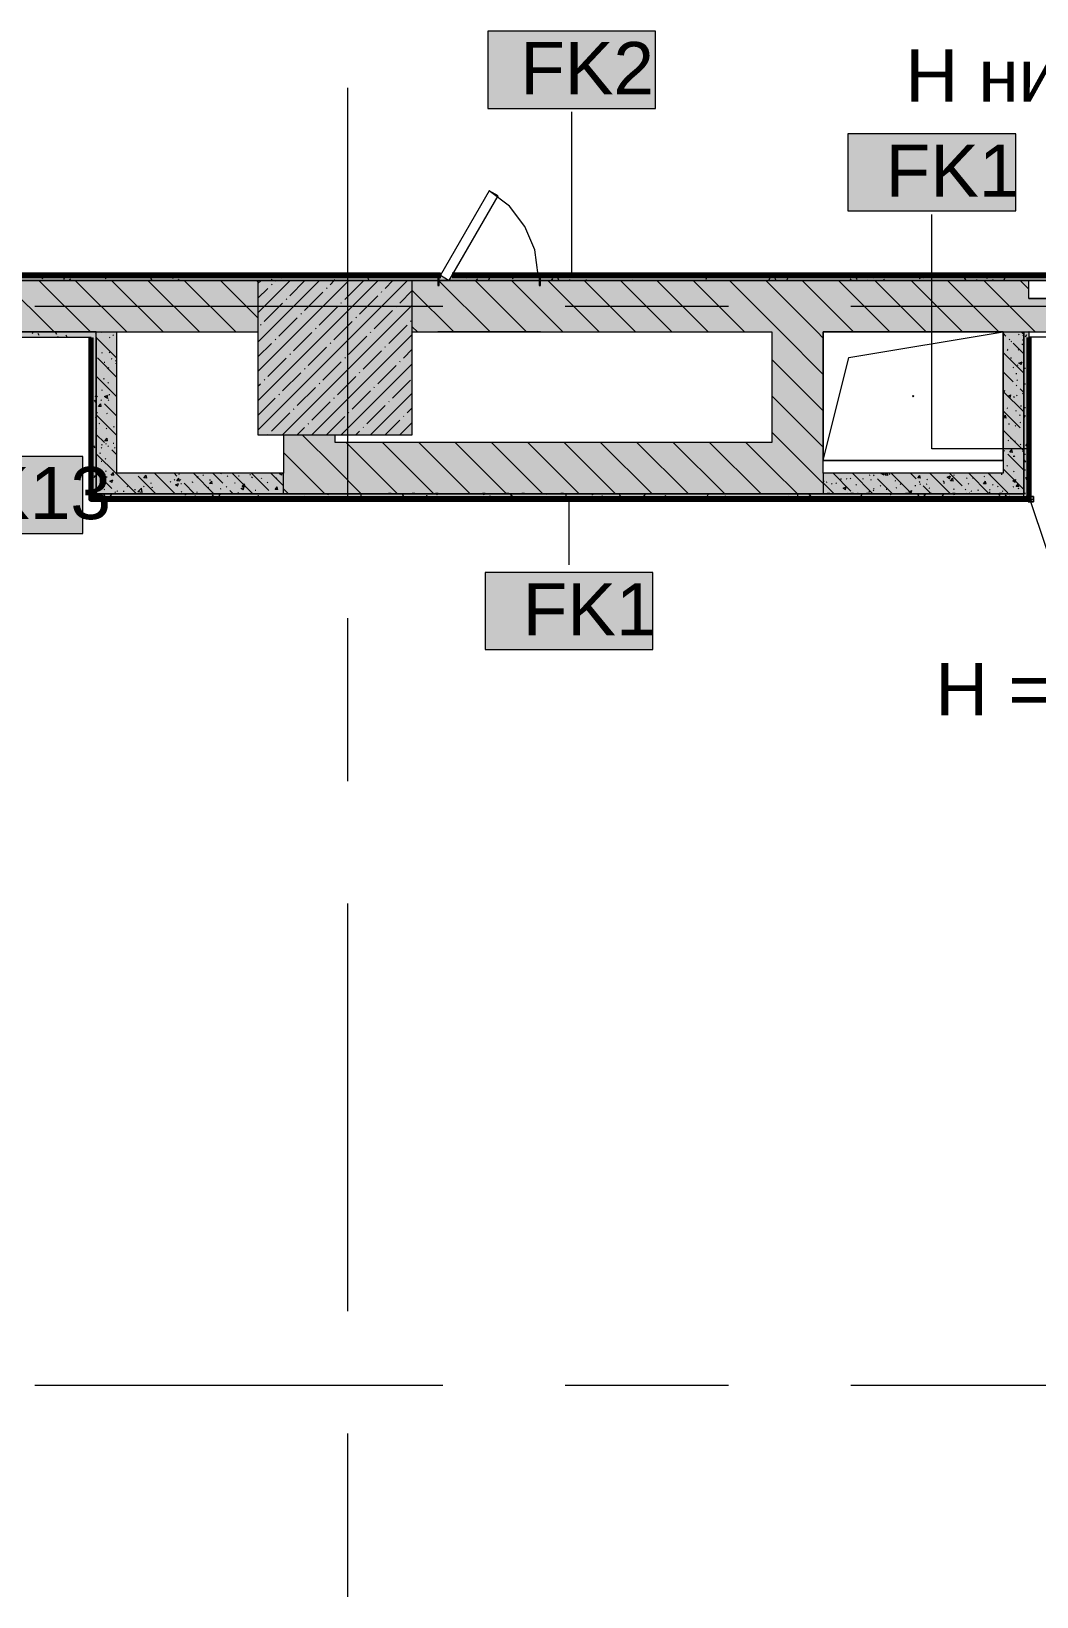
# Model space of a CAD drawing. Header units: millimetres. Extents: x -3817 to 677485, y -22715 to 103890.
# Drawn here: x 558946 to 562859, y 4653 to 10747 of the extents above; entities that cross this region are included whole.
import ezdxf

# ---------------------------------------------------------------- set-up
doc = ezdxf.new("R2010")
doc.units = ezdxf.units.MM
doc.layers.add('PDF _Геометрия', color=7, linetype='Continuous', true_color=0x1d1d1d)
doc.layers.add('PDF _Сплошная заливка', color=7, linetype='Continuous', true_color=0xffffff)
doc.layers.add('PDF _Текст', color=7, linetype='Continuous')
doc.styles.add('PDF GOST-Common', font='arial.ttf')

msp = doc.modelspace()

# ---------------------------------------------------------------- hatches: boundary and pattern name
at = {"layer": 'PDF _Сплошная заливка', "transparency": 33554559}
h = msp.add_hatch(color=256, dxfattribs=at)
h.paths.add_polyline_path([(590658.1, 9776.9), (590658.1, 9796.9), (584238.4, 9796.9), (584238.4, 9776.9), (590158.1, 9776.9)], flags=0)
h.paths.add_polyline_path([(582608.4, 9776.9), (582608.4, 9796.9), (579895.8, 9796.9), (579884.3, 9776.9), (581977.9, 9776.9)], flags=0)
h.paths.add_polyline_path([(579838.1, 9776.9), (579849.7, 9796.9), (579633.1, 9796.9), (579633.1, 9784.9), (579663.1, 9784.9), (579663.1, 9776.9), (579833.1, 9776.9)], flags=0)
h.paths.add_polyline_path([(578503.1, 9776.9), (578503.1, 9784.9), (578533.1, 9785.9), (578533.1, 9796.9), (576289, 9796.9), (576289, 9776.9), (578361, 9776.9)], flags=0)
h.paths.add_polyline_path([(574078.1, 9776.9), (574729.1, 9776.9), (574729.1, 9796.9), (567383.4, 9796.9), (567383.4, 9776.9), (573976.6, 9776.9)], flags=0)
h.paths.add_polyline_path([(565738.4, 9776.9), (565738.4, 9796.9), (560928.1, 9796.9), (560928.1, 9776.9), (565207.7, 9776.9)], flags=0)
h.paths.add_polyline_path([(560762.8, 9776.9), (560923.1, 9776.9), (560923.1, 9796.9), (560583.7, 9796.9), (560572.8, 9777.9), (560538.1, 9796.9), (560533.1, 9796.9), (560533.1, 9776.9), (560538.1, 9776.9)], flags=0)
h.paths.add_polyline_path([(560428.1, 9776.9), (560528.1, 9776.9), (560528.1, 9796.9), (557743.1, 9796.9), (557743.1, 9776.9), (559828.1, 9776.9)], flags=0)
h.paths.add_polyline_path([(556098.1, 9776.9), (556098.1, 9796.9), (555478.1, 9796.9), (555478.1, 9784.9), (555533.1, 9784.9), (555533.1, 9776.9), (555898.1, 9776.9)], flags=0)
h.paths.add_polyline_path([(553418.1, 9776.9), (553973.1, 9778.7), (553973.1, 9784.9), (554028.1, 9784.9), (554028.1, 9796.9), (553418.1, 9796.9), (553418.1, 9785.9)], flags=0)
h = msp.add_hatch(color=256, dxfattribs=at)
h.paths.add_polyline_path([(568378.1, 9576.9), (568828.1, 9576.9), (568828.1, 9776.9), (567383.4, 9776.9), (567383.4, 9576.9), (568298.1, 9576.9)], flags=0)
h.paths.add_polyline_path([(562829.1, 9576.9), (564328.1, 9576.9), (564328.1, 9776.9), (563628.1, 9776.9), (563628.1, 9706.9), (562828.1, 9706.9), (562828.1, 9776.9), (560928.1, 9776.9), (560928.1, 9757.9), (560923.1, 9757.9), (560923.1, 9776.9), (560533.1, 9776.9), (560533.1, 9757.9), (560528.1, 9757.9), (560528.1, 9776.9), (560428.1, 9776.9), (560428.1, 9576.9), (562828.1, 9576.9)], flags=0)
h.paths.add_polyline_path([(565738.4, 9576.9), (565738.4, 9776.9), (564928.1, 9776.9), (564928.1, 9576.9), (565207.7, 9576.9)], flags=0)
h.paths.add_polyline_path([(557743.1, 9576.9), (559828.1, 9576.9), (559828.1, 9776.9), (557743.1, 9776.9)], flags=0)
h.paths.add_polyline_path([(555918.1, 9576.9), (556098.1, 9576.9), (556098.1, 9776.9), (555918.1, 9776.9)], flags=0)
h = msp.add_hatch(color=256, dxfattribs=at)
h.paths.add_polyline_path([(559199.1, 9556.9), (559199.1, 9576.9), (557743.1, 9576.9), (557743.1, 9556.9), (559179.1, 9556.9)], flags=0)
h.paths.add_polyline_path([(555918.1, 9556.9), (556098.1, 9556.9), (556098.1, 9576.9), (555918.1, 9576.9)], flags=0)
for points in [[(559199.1, 8946.9), (559279.1, 8946.9), (559279.1, 9576.9), (559199.1, 9576.9), (559199.1, 9556.9)], [(559361.8, 8946.9), (559928.1, 8946.9), (559928.1, 9026.9), (559279.1, 9026.9), (559279.1, 8946.9)], [(562808.1, 8946.9), (562808.1, 9026.9), (562028.1, 9026.9), (562028.1, 8946.9), (562284.8, 8946.9)], [(562828.1, 8926.9), (562828.1, 8946.9), (559199.1, 8946.9), (559199.1, 8926.9), (562284.8, 8926.9)]]:
    msp.add_hatch(color=256, dxfattribs=at).paths.add_polyline_path(points)

# ---------------------------------------------------------------- linework, layer by layer
at = {"layer": 'PDF _Геометрия', "color": 7, "lineweight": 9}
for points in [[(561375.5, 10747.4), (560722.4, 10747.4), (560722.4, 10447.4), (561375.5, 10447.4)], [(562777, 10348.2), (562123.9, 10348.2), (562123.9, 10048.2), (562777, 10048.2)], [(560528.1, 9776.9), (557743.1, 9776.9)], [(560428.1, 9776.9), (559828.1, 9776.9), (559828.1, 9176.9), (560428.1, 9176.9)], [(560923.1, 9776.9), (560533.1, 9776.9)], [(565738.4, 9776.9), (560928.1, 9776.9)], [(562728.1, 9576.9), (562728.1, 9076.9), (562028.1, 9076.9), (562028.1, 9576.9)], [(562728.1, 9576.9), (562028.1, 9576.9), (562028.1, 9076.9), (562728.1, 9076.9)], [(559146.3, 9091.7), (558493.2, 9091.7), (558493.2, 8791.7), (559146.3, 8791.7)], [(562826.1, 8925.9), (562826.1, 8915.9), (562845.6, 8915.9), (562845.6, 8935.9), (562845.6, 8915.9), (562826.1, 8915.9)], [(561364.9, 8640.4), (560711.8, 8640.4), (560711.8, 8340.4), (561364.9, 8340.4)]]:
    msp.add_lwpolyline(points, close=True, dxfattribs=at)
at = {"layer": 'PDF _Геометрия', "color": 253, "lineweight": 9, "true_color": 0xaaaaaa}
for points in [[(560178.1, 8939.5), (560178.1, 10527)], [(560918.1, 9797.9), (560905.2, 9896.2), (560867.2, 9987.9), (560806.8, 10066.6), (560728.1, 10126.9)], [(563628.1, 9776.9), (562828.1, 9776.9)], [(562828.1, 9706.9), (563628.1, 9706.9)], [(558960.3, 9676.9), (560547.8, 9676.9)], [(561024, 9676.9), (561659, 9676.9)], [(562135.3, 9676.9), (563722.8, 9676.9)], [(560178.1, 7828.3), (560178.1, 8463.3)], [(560178.1, 5764.5), (560178.1, 7352)], [(558960.3, 5476.9), (560547.8, 5476.9)], [(561024, 5476.9), (561659, 5476.9)], [(562135.3, 5476.9), (563722.8, 5476.9)], [(560178.1, 4653.3), (560178.1, 5288.3)]]:
    msp.add_lwpolyline(points, dxfattribs=at)
at = {"layer": 'PDF _Геометрия', "color": 7, "lineweight": 9}
for points in [[(561049, 9797.4), (561049, 10433.5)], [(562817.4, 9121.8), (562450.5, 9121.8), (562450.5, 10034.3)], [(559199.1, 9556.9), (559199.1, 8946.9), (559199.1, 9556.9), (559199.1, 9576.9), (557743.1, 9576.9), (559199.1, 9576.9), (559279.1, 9576.9)], [(562728.1, 9076.9), (562028.1, 9076.9), (562128.1, 9476.9), (562728.1, 9576.9), (562808.1, 9576.9), (562828.1, 9576.9), (562829.1, 9576.9), (562828.1, 9576.9)], [(557743.1, 9556.9), (559179.1, 9556.9)], [(559179.1, 9555.9), (559179.1, 8926.9)], [(559928.1, 8946.9), (559928.1, 9026.9)], [(562028.1, 9026.9), (562028.1, 8946.9)], [(561038.3, 8926.4), (561038.3, 8670.5)], [(562836.1, 8935.9), (562845.6, 8935.9), (562829.1, 8935.9)], [(563619.9, 8915.9), (563235.5, 7725.1), (562835.9, 8915.9)]]:
    msp.add_lwpolyline(points, dxfattribs=at)
at = {"layer": 'PDF _Геометрия', "color": 253, "lineweight": 13, "true_color": 0xaaaaaa}
for points in [[(560728.1, 10126.9), (560538.1, 9797.9), (560572.8, 9777.9), (560762.8, 10106.9)], [(560533.1, 9757.9), (560533.1, 9797.9), (560528.1, 9797.9), (560528.1, 9757.9)], [(560923.1, 9757.9), (560928.1, 9757.9), (560928.1, 9797.9), (560923.1, 9797.9)], [(562898.1, 9776.9), (562898.1, 9706.9), (562828.1, 9706.9), (562828.1, 9776.9)]]:
    msp.add_lwpolyline(points, close=True, dxfattribs=at)
at = {"layer": 'PDF _Геометрия', "color": 96, "lineweight": 70, "true_color": 0x008000}
for points in [[(560538.1, 9797.9), (557743.1, 9797.9), (557743.1, 9796.9), (560528.1, 9796.9)], [(560533.1, 9796.9), (560539.8, 9796.9)], [(560583.7, 9796.9), (560923.1, 9796.9)], [(564928.6, 9797.9), (560584.3, 9797.9)], [(560928.1, 9796.9), (564928.6, 9796.9)]]:
    msp.add_lwpolyline(points, dxfattribs=at)
at = {"layer": 'PDF _Геометрия', "color": 9, "lineweight": 9, "true_color": 0xc0c0c0}
for points in [[(560528.1, 9796.9), (557743.1, 9796.9), (557743.1, 9776.9), (557743.1, 9576.9), (557743.1, 9556.9)], [(560539.8, 9796.9), (560533.1, 9796.9)], [(560923.1, 9796.9), (560583.7, 9796.9)], [(565738.4, 9556.9), (565738.4, 9576.9), (565738.4, 9776.9), (565738.4, 9796.9), (560928.1, 9796.9)], [(559928.1, 9176.9), (559928.1, 9026.9), (559279.1, 9026.9), (559279.1, 9576.9), (559828.1, 9576.9)], [(560428.1, 9576.9), (561828.1, 9576.9), (561828.1, 9146.9), (560128.1, 9146.9), (560128.1, 9176.9)], [(560928.1, 9576.9), (560528.1, 9576.9)], [(562828.1, 9556.9), (562829.1, 9556.9), (562829.1, 9576.9), (563627.1, 9576.9), (563627.1, 9556.9), (562829.1, 9556.9), (562829.1, 9576.9), (563627.1, 9576.9)], [(559179.1, 8926.9), (559199.1, 8926.9), (562828.1, 8926.9), (562828.1, 8946.9), (562828.1, 9555.9)]]:
    msp.add_lwpolyline(points, dxfattribs=at)
at = {"layer": 'PDF _Геометрия', "lineweight": 9}
for points in [[(559034.5, 9576.9), (558834.5, 9776.9)], [(559175.9, 9576.9), (558975.9, 9776.9)], [(559317.4, 9576.9), (559117.4, 9776.9)], [(559458.8, 9576.9), (559258.8, 9776.9)], [(559600.2, 9576.9), (559400.2, 9776.9)], [(559741.6, 9576.9), (559541.6, 9776.9)], [(559828.1, 9631.8), (559683, 9776.9)], [(559828.1, 9773.2), (559824.5, 9776.9)], [(559828.1, 9765), (559840, 9776.9)], [(559828.1, 9650.9), (559954.1, 9776.9)], [(559828.1, 9536.9), (560068.1, 9776.9)], [(559828.1, 9422.8), (560182.2, 9776.9)], [(559828.1, 9308.8), (560296.2, 9776.9)], [(559828.1, 9194.7), (560410.3, 9776.9)], [(559880.7, 9760.5), (559883.1, 9762.9)], [(559895, 9774.8), (559897, 9776.9)], [(559952, 9717.7), (560011.1, 9776.9)], [(560108.8, 9760.5), (560125.1, 9776.9)], [(560165.8, 9703.5), (560237.1, 9774.8)], [(560322.6, 9746.3), (560353.2, 9776.9)], [(560731.6, 9576.9), (560533.1, 9775.3)], [(560873, 9576.9), (560673, 9776.9)], [(561014.4, 9576.9), (560814.4, 9776.9)], [(561155.8, 9576.9), (560955.8, 9776.9)], [(561297.3, 9576.9), (561097.3, 9776.9)], [(561438.7, 9576.9), (561238.7, 9776.9)], [(561580.1, 9576.9), (561380.1, 9776.9)], [(561721.5, 9576.9), (561521.5, 9776.9)], [(562028.1, 9411.7), (561862.9, 9576.9), (561662.9, 9776.9)], [(562028.1, 9553.1), (562004.4, 9576.9), (561804.4, 9776.9)], [(562145.8, 9576.9), (561945.8, 9776.9)], [(562287.2, 9576.9), (562087.2, 9776.9)], [(562428.6, 9576.9), (562228.6, 9776.9)], [(562570, 9576.9), (562370, 9776.9)], [(562711.5, 9576.9), (562511.5, 9776.9)], [(562852.9, 9576.9), (562652.9, 9776.9)], [(562828.1, 9743.1), (562794.3, 9776.9)], [(559828.1, 9707.9), (559866.4, 9746.3)], [(559937.7, 9703.5), (559940.1, 9705.9)], [(560009, 9660.7), (560080.3, 9732)], [(560094.5, 9746.3), (560096.9, 9748.6)], [(560151.6, 9689.2), (560153.9, 9691.6)], [(560222.8, 9646.5), (560294.1, 9717.7)], [(560308.4, 9732), (560310.8, 9734.4)], [(560379.7, 9689.2), (560428.1, 9737.7)], [(560590.2, 9576.9), (560428.1, 9738.9)], [(559852.2, 9618), (559923.5, 9689.2)], [(559909.2, 9560.9), (559980.5, 9632.2)], [(559924.3, 9176.9), (560428.1, 9680.7)], [(559994.7, 9646.5), (559997.1, 9648.8)], [(560066, 9603.7), (560137.3, 9675)], [(560208.6, 9632.2), (560211, 9634.6)], [(560279.9, 9589.4), (560351.1, 9660.7)], [(560365.4, 9675), (560367.8, 9677.3)], [(559837.9, 9603.7), (559840.3, 9606.1)], [(559966.2, 9503.9), (560037.5, 9575.2)], [(560051.8, 9589.4), (560054.1, 9591.8)], [(560123.1, 9546.7), (560194.3, 9618)], [(560265.6, 9575.2), (560268, 9577.6)], [(560336.9, 9532.4), (560408.2, 9603.7)], [(560422.4, 9618), (560424.8, 9620.3)], [(560448.7, 9576.9), (560428.1, 9597.5)], [(559828.1, 9479.8), (559880.7, 9532.4)], [(559895, 9546.7), (559897.3, 9549)], [(560023.3, 9446.9), (560094.5, 9518.2)], [(560038.4, 9176.9), (560428.1, 9566.6)], [(560108.8, 9532.4), (560111.2, 9534.8)], [(560180.1, 9489.6), (560251.4, 9560.9)], [(560322.6, 9518.2), (560325, 9520.5)], [(560393.9, 9475.4), (560428.1, 9509.6)], [(559866.4, 9404.1), (559937.7, 9475.4)], [(559952, 9489.6), (559954.3, 9492)], [(560080.3, 9389.9), (560151.6, 9461.1)], [(560152.4, 9176.9), (560428.1, 9452.6)], [(560165.8, 9475.4), (560168.2, 9477.8)], [(560237.1, 9432.6), (560308.4, 9503.9)], [(560294.1, 9375.6), (560365.4, 9446.9)], [(560379.7, 9461.1), (560382, 9463.5)], [(562028.1, 9270.3), (561828.1, 9470.3)], [(559852.2, 9389.9), (559854.6, 9392.2)], [(559923.5, 9347.1), (559994.7, 9418.4)], [(560009, 9432.6), (560011.4, 9435)], [(560137.3, 9332.8), (560208.6, 9404.1)], [(560222.8, 9418.4), (560225.2, 9420.7)], [(560351.1, 9318.6), (560422.4, 9389.9)], [(559828.1, 9365.8), (559837.9, 9375.6)], [(559909.2, 9332.8), (559911.6, 9335.2)], [(559980.5, 9290.1), (560051.8, 9361.3)], [(560066, 9375.6), (560068.4, 9378)], [(560194.3, 9275.8), (560265.6, 9347.1)], [(560266.5, 9176.9), (560428.1, 9338.5)], [(560279.9, 9361.3), (560282.2, 9363.7)], [(562028.1, 9128.8), (561828.1, 9328.8)], [(559828.1, 9251.7), (559895, 9318.6)], [(559966.2, 9275.8), (559968.6, 9278.2)], [(560037.5, 9233), (560108.8, 9304.3)], [(560123.1, 9318.6), (560125.4, 9320.9)], [(560180.1, 9261.5), (560182.4, 9263.9)], [(560251.4, 9218.8), (560322.6, 9290.1)], [(560336.9, 9304.3), (560339.3, 9306.7)], [(560408.2, 9261.5), (560428.1, 9281.5)], [(559880.7, 9190.3), (559952, 9261.5)], [(559981.3, 9176.9), (560009, 9204.5)], [(560023.3, 9218.8), (560025.6, 9221.1)], [(560095.4, 9176.9), (560165.8, 9247.3)], [(560237.1, 9204.5), (560239.5, 9206.9)], [(560323.5, 9176.9), (560379.7, 9233)], [(560380.5, 9176.9), (560428.1, 9224.5)], [(560393.9, 9247.3), (560396.3, 9249.7)], [(559867.3, 9176.9), (559868.8, 9178.4)], [(560230.2, 8946.9), (560128.1, 9048.9), (560000.2, 9176.9)], [(560371.6, 8946.9), (560171.6, 9146.9)], [(560209.4, 9176.9), (560222.8, 9190.3)], [(560513, 8946.9), (560313, 9146.9)], [(560654.5, 8946.9), (560454.5, 9146.9)], [(560795.9, 8946.9), (560595.9, 9146.9)], [(560937.3, 8946.9), (560737.3, 9146.9)], [(561078.7, 8946.9), (560878.7, 9146.9)], [(561220.1, 8946.9), (561020.2, 9146.9)], [(561361.6, 8946.9), (561161.6, 9146.9)], [(561503, 8946.9), (561303, 9146.9)], [(561644.4, 8946.9), (561444.4, 9146.9)], [(561785.8, 8946.9), (561585.8, 9146.9)], [(561927.3, 8946.9), (561828.1, 9046), (561727.3, 9146.9)], [(562028.1, 8987.4), (561828.1, 9187.4)], [(560088.8, 8946.9), (559928.1, 9107.5)], [(559947.4, 8946.9), (559928.1, 8966.1)]]:
    msp.add_lwpolyline(points, dxfattribs=at)
at = {"layer": 'PDF _Геометрия', "color": 253, "lineweight": 9, "true_color": 0x9b9b9b}
for points in [[(558949.7, 9793.3), (558947.7, 9796.9)], [(558991.4, 9782.2), (558986.3, 9790.9)], [(559035, 9778.9), (559033.8, 9776.9)], [(559059.4, 9786.3), (559054.4, 9795)], [(559076.6, 9790), (559071.6, 9781.3)], [(559100, 9776.9), (559096, 9783.8)], [(559115.8, 9796.9), (559113.2, 9792.5)], [(559186.2, 9796.9), (559181.3, 9788.4)], [(559237.1, 9783.3), (559232.1, 9792)], [(559280.7, 9777.8), (559280.2, 9776.9)], [(559414.8, 9780.3), (559409.8, 9789)], [(559432, 9796), (559427, 9787.3)], [(559452, 9776.9), (559451.4, 9777.8)], [(559500.1, 9791.9), (559495, 9783.2)], [(559522.4, 9776.9), (559519.5, 9781.9)], [(559698.3, 9776.9), (559697.2, 9778.9)], [(559796.6, 9789.5), (559792.4, 9796.9)], [(559881.9, 9782.7), (559878.5, 9776.9)], [(559923.5, 9793.8), (559918.5, 9785.1)], [(559960.5, 9796.9), (559960.1, 9796.3)], [(560030.9, 9796.9), (560028.2, 9792.2)], [(560110.4, 9794.7), (560109.1, 9796.9)], [(560127.6, 9781.6), (560124.9, 9776.9)], [(560195.6, 9777.5), (560195.3, 9776.9)], [(560220.1, 9787.6), (560215, 9796.4)], [(560261.5, 9776.9), (560256.7, 9785.2)], [(560277.2, 9796.9), (560273.9, 9791.1)], [(560347, 9795.7), (560341.9, 9787)], [(560356.1, 9795.8), (560355.5, 9796.9)], [(560643.5, 9785.8), (560638.5, 9794.5)], [(560683.8, 9776.9), (560680.1, 9783.3)], [(560728.8, 9786.5), (560723.7, 9777.7)], [(560770, 9796.9), (560765.4, 9788.9)], [(560821.2, 9782.8), (560816.2, 9791.5)], [(560875.5, 9796.9), (560875, 9796)], [(560974.5, 9785.4), (560969.6, 9776.9)], [(560998.9, 9779.8), (560993.9, 9788.5)], [(561035.8, 9776.9), (561035.5, 9777.3)], [(561042.5, 9781.3), (561040, 9776.9)], [(561106.2, 9776.9), (561103.5, 9781.4)], [(561121.9, 9796.9), (561120.8, 9794.9)], [(561192.3, 9796.9), (561188.8, 9790.8)], [(561282.1, 9776.9), (561281.2, 9778.4)], [(561288.3, 9780.2), (561286.3, 9776.9)], [(561380.7, 9789), (561376.2, 9796.9)], [(561575.6, 9790.2), (561570.6, 9781.5)], [(561614.6, 9796.9), (561612.2, 9792.7)], [(561694.5, 9794.2), (561692.9, 9796.9)], [(561779.7, 9778), (561779.1, 9776.9)], [(561804.1, 9787.1), (561799.1, 9795.9)], [(561821.4, 9789.2), (561816.3, 9780.4)], [(561845.3, 9776.9), (561840.7, 9784.7)], [(561889.4, 9785.1), (561884.7, 9776.9)], [(561940.2, 9795.3), (561939.3, 9796.9)], [(562037, 9796.9), (562035.7, 9794.6)], [(562117.9, 9792.3), (562115.3, 9796.9)], [(562135.1, 9784), (562131, 9776.9)], [(562159.5, 9781.2), (562154.5, 9789.9)], [(562203.2, 9779.9), (562201.4, 9776.9)], [(562227.6, 9785.2), (562222.5, 9794)], [(562267.6, 9776.9), (562264.2, 9782.8)], [(562405.3, 9782.3), (562400.2, 9791)], [(562422.5, 9794), (562417.5, 9785.3)], [(562459.3, 9796.9), (562459.1, 9796.5)], [(562583, 9779.3), (562577.9, 9788)], [(562626.6, 9781.8), (562623.8, 9776.9)], [(562668.2, 9792.9), (562663.2, 9784.2)], [(562689.9, 9776.9), (562687.6, 9780.9)], [(562736.3, 9788.9), (562731.2, 9780.1)], [(558953.6, 9576.9), (558949.7, 9570.1)], [(558977.2, 9562.8), (558972.2, 9571.5)], [(559045.3, 9566.9), (559040.2, 9575.6)], [(559199.1, 9575.4), (559195.4, 9569.1)], [(559049.2, 9559.5), (559047.6, 9556.9)], [(559086.3, 9556.9), (559081.9, 9564.5)], [(562818.5, 9565.4), (562813.4, 9556.7)], [(562828.1, 9521.2), (562824.6, 9515.1)], [(559179.1, 9496.9), (559188.6, 9496.9)], [(559179.1, 9405.4), (559188.6, 9405.4)], [(562808.1, 9435.9), (562815.7, 9435.9)], [(559199.1, 9331.6), (559194.3, 9323.3)], [(562808.1, 9374.9), (562815.7, 9374.9)], [(559179.1, 9283.5), (559188.6, 9283.5)], [(559197.7, 9303), (559192.6, 9311.7)], [(562808.1, 9283.5), (562815.7, 9283.5)], [(562828.1, 9293.7), (562825.9, 9297.6)], [(559199.1, 9239.5), (559196.7, 9243.6)], [(562813.3, 9251.7), (562808.2, 9243)], [(559179.1, 9161.6), (559188.6, 9161.6)], [(562809.2, 9183.6), (562808.1, 9181.8)], [(562820.3, 9142), (562815.3, 9133.3)], [(559183.5, 9083.6), (559179.1, 9091.2)], [(559187.1, 9127.9), (559182.1, 9119.2)], [(559194.7, 9125.3), (559189.6, 9134)], [(562808.1, 9100.6), (562815.7, 9100.6)], [(562827.9, 9111.2), (562822.9, 9119.9)], [(559179.1, 9070.1), (559188.6, 9070.1)], [(559187.6, 9015.6), (559182.6, 9024.3)], [(562808.1, 9039.7), (562815.7, 9039.7)], [(562816.7, 9069.6), (562811.7, 9078.3)], [(559194.2, 9018.3), (559189.2, 9009.6)], [(562820.8, 9001.5), (562815.8, 9010.2)], [(559179.1, 8948.2), (559188.6, 8948.2)], [(559190.1, 8950.2), (559185.1, 8941.5)], [(559191.7, 8947.6), (559186.7, 8956.3)], [(559233.3, 8936.4), (559228.3, 8945.1)], [(559258.1, 8946.1), (559253.1, 8937.4)], [(559274, 8926.9), (559269.9, 8934)], [(559361.4, 8948.2), (559371.5, 8948.2)], [(559369.4, 8944.6), (559368.1, 8946.9)], [(559452.8, 8948.2), (559462.9, 8948.2)], [(559513.8, 8948.2), (559523.9, 8948.2)], [(559547.1, 8941.6), (559544, 8946.9)], [(559588.7, 8930.4), (559583.7, 8939.1)], [(559639.9, 8936.9), (559634.9, 8928.2)], [(559656.8, 8934.5), (559651.7, 8943.2)], [(559666.2, 8948.2), (559676.3, 8948.2)], [(559680.9, 8946.9), (559676.5, 8939.3)], [(559696.4, 8926.9), (559693.4, 8932.1)], [(559757.6, 8948.2), (559767.7, 8948.2)], [(559786.5, 8946.9), (559786.2, 8946.4)], [(559834.5, 8931.5), (559829.4, 8940.2)], [(559849.1, 8948.2), (559859.1, 8948.2)], [(559885.7, 8935.8), (559880.6, 8927.1)], [(559953.7, 8931.7), (559950.9, 8926.9)], [(560012.2, 8928.5), (560007.1, 8937.2)], [(560032.8, 8946.9), (560031.9, 8945.3)], [(560032, 8948.2), (560042, 8948.2)], [(560103.2, 8946.9), (560100, 8941.2)], [(560118.7, 8926.9), (560116.8, 8930.2)], [(560123.4, 8948.2), (560133.5, 8948.2)], [(560184.4, 8948.2), (560194.4, 8948.2)], [(560199.4, 8930.6), (560197.3, 8926.9)], [(561046.3, 8934.4), (561042, 8926.9)], [(561098.8, 8948.2), (561108.8, 8948.2)], [(561114.3, 8930.3), (561112.3, 8926.9)], [(561131.2, 8941.1), (561127.8, 8946.9)], [(561172.8, 8929.9), (561167.8, 8938.6)], [(561190.2, 8948.2), (561200.3, 8948.2)], [(561240.8, 8934), (561235.8, 8942.7)], [(561280.2, 8926.9), (561277.4, 8931.5)], [(561333.7, 8944.5), (561328.7, 8935.8)], [(561373.1, 8948.2), (561383.1, 8948.2)], [(561418.5, 8931), (561413.5, 8939.7)], [(561464.5, 8948.2), (561474.6, 8948.2)], [(561525.5, 8948.2), (561535.5, 8948.2)], [(561537.8, 8932.2), (561534.7, 8926.9)], [(561579.4, 8943.4), (561574.4, 8934.7)], [(561596.2, 8928), (561591.2, 8936.7)], [(561647.5, 8939.3), (561642.4, 8930.6)], [(561677.9, 8948.2), (561687.9, 8948.2)], [(561702.5, 8926.9), (561700.9, 8929.7)], [(561769.3, 8948.2), (561779.4, 8948.2)], [(561860.8, 8948.2), (561870.8, 8948.2)], [(561893.2, 8938.2), (561888.2, 8929.5)], [(562824.9, 8933.5), (562819.9, 8942.2)]]:
    msp.add_lwpolyline(points, dxfattribs=at)
at = {"layer": 'PDF _Геометрия', "color": 96, "lineweight": 30, "true_color": 0x008000}
for points in [[(560528.1, 9797.9), (560538.1, 9797.9)], [(560584.3, 9797.9), (560928.1, 9797.9)]]:
    msp.add_lwpolyline(points, dxfattribs=at)
at = {"layer": 'PDF _Геометрия', "color": 9, "lineweight": 9, "true_color": 0xc0c0c0}
for points in [[(559279.1, 8946.9), (559928.1, 8946.9), (560128.1, 8946.9), (561828.1, 8946.9), (562028.1, 8946.9), (562808.1, 8946.9), (562808.1, 9026.9), (562808.1, 9576.9), (562808.1, 8946.9), (559199.1, 8946.9)], [(562728.1, 9026.9), (562028.1, 9026.9), (562028.1, 9576.9), (562728.1, 9576.9)], [(561028.1, 8946.9), (560228.1, 8946.9), (560228.1, 8926.9), (561028.1, 8926.9)], [(562808.1, 8946.9), (561927.6, 8946.9), (561927.6, 8926.9), (562808.1, 8926.9)]]:
    msp.add_lwpolyline(points, close=True, dxfattribs=at)
at = {"layer": 'PDF _Геометрия', "color": 252, "lineweight": 9, "true_color": 0x878787}
for points in [[(559220, 9576.9), (559221.9, 9575.1)], [(562739, 9561.1), (562728.1, 9571.9)], [(562808.1, 9567.3), (562798.6, 9576.9)], [(559279.1, 9475.5), (559199.1, 9555.5)], [(559250.7, 9555.2), (559253.3, 9557.2)], [(559266.5, 9563.6), (559264, 9566.1)], [(559276.2, 9529.4), (559279.1, 9529.7)], [(559279.1, 9551), (559279, 9551)], [(562743.4, 9507.1), (562745.8, 9504.8)], [(562744, 9510.4), (562746.8, 9508.6)], [(562754, 9546), (562751.5, 9548.5)], [(562759.2, 9540.1), (562762.5, 9540.6)], [(562808.1, 9491.9), (562766.6, 9533.4)], [(562786, 9506.5), (562788.7, 9508.5)], [(562788.2, 9565.7), (562790.8, 9567.7)], [(562801.4, 9530.3), (562804.3, 9528.5)], [(562803.7, 9546), (562807, 9546.4)], [(562804.4, 9563.9), (562806.9, 9561.7)], [(559279, 9400.2), (559203.6, 9475.6)], [(559219.6, 9497.4), (559222.5, 9495.6)], [(559229.5, 9459.2), (559232.8, 9459.7)], [(559248.5, 9496), (559251.2, 9498)], [(559257.1, 9473.5), (559260, 9471.7)], [(559274, 9465.1), (559277.3, 9465.5)], [(559279.1, 9451.8), (559274.8, 9454.7), (559279.1, 9456.3)], [(562808.1, 9416.4), (562728.1, 9496.4)], [(562756.9, 9475.8), (562760.2, 9476.3)], [(562783.8, 9447.3), (562786.5, 9449.3)], [(562798.1, 9449.9), (562789.3, 9455.9), (562801.7, 9460.6)], [(562798.1, 9449.9), (562801.7, 9460.6)], [(562808.1, 9498.8), (562807.3, 9498.8), (562808.1, 9499.8)], [(559279.1, 9324.6), (559199.1, 9404.6)], [(559227.2, 9395), (559230.5, 9395.4)], [(559246.4, 9436.8), (559249, 9438.8)], [(562766.6, 9382.6), (562728.1, 9421.1)], [(562766.1, 9439.9), (562768.9, 9438.1)], [(562777.5, 9414.6), (562780.8, 9415)], [(562781.7, 9388.1), (562784.3, 9390.1)], [(559203.6, 9324.7), (559199.1, 9329.2)], [(559218.9, 9352.2), (559221.4, 9350)], [(559240.4, 9319.8), (559231.6, 9325.8), (559244, 9330.5)], [(559240.4, 9319.8), (559244, 9330.5)], [(559244.2, 9377.6), (559246.9, 9379.6)], [(559247.8, 9333.7), (559251.1, 9334.1)], [(562808.1, 9265.6), (562728.1, 9345.6)], [(562730.7, 9344.5), (562734, 9344.9)], [(562731.4, 9349), (562734.3, 9347.2)], [(562754.9, 9321), (562746, 9326.9), (562758.5, 9331.7)], [(562754.9, 9321), (562758.5, 9331.7)], [(562768.9, 9325.1), (562771.8, 9323.3)], [(562781.7, 9367.5), (562779.2, 9370)], [(562779.5, 9328.9), (562782.2, 9331)], [(562808.1, 9341.1), (562794.3, 9354.9)], [(562803.9, 9338.8), (562806.4, 9336.5)], [(559201, 9263.6), (559204.3, 9264)], [(559218.3, 9286.5), (559207.7, 9287.4), (559216.3, 9297.7)], [(559218.7, 9309.6), (559216.2, 9312.2)], [(559218.3, 9286.5), (559216.3, 9297.7)], [(559279.1, 9249.2), (559231.3, 9297.1)], [(559242, 9318.4), (559244.7, 9320.4)], [(559244.6, 9312.2), (559247.4, 9310.4)], [(562794.3, 9204), (562728.1, 9270.2)], [(562742.8, 9281.9), (562745.3, 9279.7)], [(562777.4, 9269.7), (562780, 9271.8)], [(562796.2, 9289.1), (562799.5, 9289.6)], [(559279.1, 9173.7), (559199.1, 9253.7)], [(559209.2, 9221.8), (559212, 9220)], [(559239.9, 9259.2), (559242.5, 9261.3)], [(559266.5, 9208.2), (559269.8, 9208.7)], [(562739.8, 9241.6), (562729.1, 9242.5), (562737.7, 9252.7)], [(562739.8, 9241.6), (562737.7, 9252.7)], [(562749.4, 9219), (562752.8, 9219.4)], [(562775.2, 9210.5), (562777.8, 9212.6)], [(562791, 9254.6), (562793.8, 9252.8)], [(562794, 9224.8), (562797.3, 9225.3)], [(559199.1, 9201), (559200.8, 9201.6)], [(559199.1, 9196.7), (559200.8, 9201.6)], [(559231.3, 9146.2), (559199.1, 9178.3)], [(559243, 9152.8), (559232.3, 9153.7), (559240.9, 9163.9)], [(559235.6, 9140.8), (559238.2, 9142.9)], [(559237.7, 9200), (559240.4, 9202.1)], [(559243, 9152.8), (559240.9, 9163.9)], [(559264.2, 9144), (559267.6, 9144.4)], [(562808.1, 9114.7), (562728.1, 9194.7)], [(562747.2, 9154.7), (562750.5, 9155.2)], [(562756.4, 9163.8), (562759.2, 9162)], [(562773, 9151.3), (562775.7, 9153.4)], [(562808.1, 9190.2), (562806.8, 9191.5)], [(559355.1, 8946.9), (559279.1, 9022.9), (559199.1, 9102.9)], [(559212, 9107), (559214.9, 9105.2)], [(559218.4, 9127.1), (559220.9, 9124.8)], [(559219.7, 9138.1), (559223.1, 9138.5)], [(559233.4, 9081.6), (559236, 9083.7)], [(559246.4, 9131.1), (559243.8, 9133.6)], [(559279.1, 9098.3), (559258.9, 9118.5)], [(559269.5, 9126.9), (559272.3, 9125.1)], [(562733.9, 9113.5), (562731.4, 9116)], [(562808.1, 9039.3), (562746.5, 9100.9)], [(562764.4, 9107.8), (562753.8, 9108.8), (562762.4, 9119)], [(562764.5, 9107.8), (562762.4, 9119)], [(562767.7, 9093.5), (562771.1, 9093.9)], [(562770.9, 9092.2), (562773.5, 9094.2)], [(562793.9, 9139.9), (562796.7, 9138.1)], [(562803.4, 9113.6), (562805.9, 9111.4)], [(559258.9, 8967.7), (559199.1, 9027.5)], [(559217.5, 9073.8), (559220.8, 9074.3)], [(559231.2, 9022.5), (559233.9, 9024.5)], [(559234.1, 9036.5), (559236.9, 9034.7)], [(559267.6, 9019), (559257, 9020), (559265.6, 9030.2)], [(559267.7, 9019), (559265.6, 9030.2)], [(559506, 8946.9), (559426, 9026.9)], [(559426.5, 9026.9), (559426.8, 9026.7)], [(559512.9, 9015.4), (559501.5, 9026.9)], [(559518.8, 9024.5), (559521.7, 9022.7)], [(559656.9, 8946.9), (559576.9, 9026.9)], [(559613.8, 9020.5), (559616.6, 9018.7)], [(559691.4, 8987.8), (559652.3, 9026.9)], [(559684.7, 9025.2), (559686.8, 9026.9)], [(559807.7, 8946.9), (559727.7, 9026.9)], [(559796.3, 9022.1), (559799.7, 9022.5)], [(559869.9, 8960.1), (559803.2, 9026.9)], [(559928.1, 8977.3), (559878.6, 9026.9)], [(559920.5, 9019.2), (559911.6, 9025.2), (559916, 9026.9)], [(559920.5, 9019.2), (559923, 9026.9)], [(562135.5, 8957.6), (562066.2, 9026.9)], [(562221.6, 8946.9), (562141.6, 9026.9)], [(562207.6, 9019.7), (562210.9, 9020.2)], [(562226, 9018), (562223.5, 9020.5)], [(562224, 9017.7), (562226.6, 9019.7)], [(562252.1, 9025.6), (562255.5, 9026)], [(562263.4, 9020), (562254.6, 9026), (562256.9, 9026.9)], [(562263.4, 9020), (562265.7, 9026.9)], [(562279, 9018.7), (562268.4, 9019.7), (562274.4, 9026.9)], [(562279, 9018.7), (562277.5, 9026.9)], [(562284.9, 9024.6), (562287.4, 9022.4)], [(562372.5, 8946.9), (562292.5, 9026.9)], [(562389.4, 9005.4), (562368, 9026.9)], [(562523.4, 8946.9), (562443.4, 9026.9)], [(562568, 8977.7), (562518.8, 9026.9)], [(562534.9, 9021.2), (562537.4, 9018.9)], [(562674.2, 8946.9), (562594.2, 9026.9)], [(562746.5, 8950.1), (562671.1, 9025.5)], [(562677.4, 9020.5), (562680.1, 9022.5)], [(562721, 9023.3), (562724.3, 9023.8)], [(562808.1, 8963.8), (562745.1, 9026.9), (562728.1, 9043.8)], [(562742.3, 9056.8), (562744.8, 9054.5)], [(562768.7, 9033), (562771.4, 9035)], [(559229.1, 8963.3), (559231.7, 8965.3)], [(559238, 9012.6), (559241.4, 9013)], [(559260, 8990.4), (559251.2, 8996.3), (559263.6, 9001.1)], [(559260, 8990.4), (559263.6, 9001.1)], [(559279, 8958.8), (559279.1, 8958.6), (559281.4, 8956.5)], [(559318.9, 8974.7), (559321.5, 8976.7)], [(559348.1, 8963.1), (559351.4, 8963.5)], [(559376.9, 8952.2), (559361.1, 8954.7), (559375, 8969.1)], [(559430.6, 8946.9), (559362, 9015.4)], [(559376.9, 8952.2), (559375, 8969.1)], [(559382.7, 8976.6), (559385.1, 8974.3)], [(559395.2, 9007.9), (559384.5, 9008.8), (559393.1, 9019)], [(559395.2, 9007.9), (559393.1, 9019)], [(559411.2, 8988), (559413.9, 8990)], [(559415.4, 8972), (559418.7, 8972.4)], [(559486.3, 8994.4), (559488.8, 8992.1)], [(559502.5, 9000.5), (559505.2, 9002.5)], [(559515.6, 8976.1), (559506.7, 8982.1), (559519.2, 8986.9)], [(559522.7, 8996.7), (559512.1, 8997.6), (559520.6, 9007.9)], [(559515.6, 8976.1), (559519.2, 8986.9)], [(559522.7, 8996.7), (559520.7, 9007.9)], [(559528, 9000.4), (559525.5, 9002.9)], [(559527.7, 8986.7), (559531, 8987.2)], [(559581.5, 8946.9), (559540.5, 8987.8)], [(559572.2, 8992.6), (559575.5, 8993)], [(559590, 9012.2), (559592.5, 9009.9)], [(559592.3, 9011.9), (559595, 9013.9)], [(559632.6, 8973.1), (559635.1, 8970.9)], [(559639.5, 9001.5), (559642.9, 9001.9)], [(559650.2, 8985.6), (559639.6, 8986.5), (559648.2, 8996.7)], [(559650.2, 8985.6), (559648.2, 8996.7)], [(559682.5, 8966), (559685.2, 8968.1)], [(559706.5, 8972.7), (559704, 8975.2)], [(559708.7, 9016.5), (559711.5, 9014.7)], [(559732.3, 8946.9), (559719.1, 8960.1)], [(559736.3, 8990.9), (559738.8, 8988.7)], [(559751.8, 9016.3), (559755.2, 9016.7)], [(559771.1, 8961.9), (559762.2, 8967.8), (559774.7, 8972.6)], [(559777.8, 8974.4), (559767.1, 8975.3), (559775.7, 8985.5)], [(559771.1, 8961.9), (559774.7, 8972.6)], [(559773.8, 8978.5), (559776.5, 8980.6)], [(559777.8, 8974.4), (559775.7, 8985.5)], [(559803.6, 9012.5), (559806.4, 9010.7)], [(559816.9, 8960.8), (559820.2, 8961.3)], [(559840, 9008.7), (559842.5, 9006.5)], [(559863.6, 8989.9), (559866.3, 8992)], [(559905.3, 8963.2), (559894.7, 8964.2), (559903.2, 8974.4)], [(559898.5, 9008.5), (559901.3, 9006.7)], [(559905.3, 8963.2), (559903.2, 8974.4)], [(562028.1, 8996.1), (562031.3, 8996.5)], [(562070.8, 8946.9), (562028.1, 8989.5)], [(562040.3, 8991.8), (562043, 8993.9)], [(562059.5, 8986.7), (562062.3, 8984.9)], [(562077.6, 8989), (562080, 8986.8)], [(562095.3, 9004.9), (562098.7, 9005.4)], [(562114, 8962.7), (562105.2, 8968.6), (562117.6, 8973.4)], [(562114, 8962.6), (562117.6, 8973.4)], [(562116.9, 9006.6), (562119.7, 9004.8)], [(562132.7, 9005.2), (562135.3, 9007.2)], [(562154.4, 8982.7), (562157.2, 8980.9)], [(562181.2, 9006.8), (562183.7, 9004.6)], [(562211.8, 9002.6), (562214.6, 9000.8)], [(562221.8, 8958.5), (562224.5, 8960.5)], [(562223.9, 8967.8), (562226.3, 8965.5)], [(562297.1, 8946.9), (562238.6, 9005.4)], [(562249.3, 8978.7), (562252.1, 8976.9)], [(562272.7, 8964.3), (562276, 8964.8)], [(562306.7, 8998.6), (562309.5, 8996.8)], [(562311.6, 8969.9), (562314.3, 8971.9)], [(562327.5, 8985.6), (562330, 8983.3)], [(562344.2, 8974.7), (562347, 8972.9)], [(562369.6, 8948.4), (562360.7, 8954.4), (562373.2, 8959.2)], [(562369.6, 8948.4), (562373.2, 8959.1)], [(562385, 8979.1), (562388.3, 8979.5)], [(562406.5, 9007.6), (562395.9, 9008.5), (562404.5, 9018.7)], [(562401.6, 8994.6), (562404.5, 8992.8)], [(562404.5, 8990.3), (562402, 8992.8)], [(562404, 8983.2), (562406.6, 8985.3)], [(562406.5, 9007.6), (562404.5, 9018.7)], [(562448, 8946.9), (562417.1, 8977.7)], [(562429.5, 8985), (562432.8, 8985.4)], [(562431.2, 9003.4), (562433.7, 9001.1)], [(562439.1, 8970.7), (562441.9, 8968.9)], [(562495.3, 8995.7), (562497.9, 8997.8)], [(562496.5, 8990.6), (562499.4, 8988.8)], [(562496.8, 8993.8), (562500.2, 8994.3)], [(562518.9, 9005.8), (562510.1, 9011.7), (562522.5, 9016.5)], [(562518.9, 9005.7), (562522.6, 9016.5)], [(562534.1, 8996.4), (562523.4, 8997.4), (562532, 9007.6)], [(562534.1, 8996.4), (562532, 9007.6)], [(562534, 8966.7), (562536.9, 8964.9)], [(562583.1, 8962.6), (562580.5, 8965.2)], [(562585.1, 9007.1), (562587.7, 9009.2)], [(562591.5, 8986.6), (562594.3, 8984.8)], [(562602.8, 8959), (562605.3, 8956.7)], [(562609.1, 9008.6), (562612.4, 9009)], [(562628.9, 8962.7), (562631.8, 8960.9)], [(562661.6, 8985.3), (562651, 8986.2), (562659.5, 8996.4)], [(562653.6, 9014.5), (562657, 9014.9)], [(562661.6, 8985.3), (562659.5, 8996.4)], [(562675.3, 8961.3), (562677.9, 8963.3)], [(562686.4, 8982.6), (562689.2, 8980.7)], [(562706.5, 8976.8), (562709, 8974.5)], [(562723.9, 8958.7), (562726.7, 8956.9)], [(562774.5, 8991.5), (562765.6, 8997.5), (562778.1, 9002.3)], [(562766.5, 8973.8), (562769.2, 8975.8)], [(562774.5, 8991.5), (562778.1, 9002.3)], [(562789.1, 8974.1), (562778.5, 8975), (562787.1, 8985.3)], [(562781.3, 8978.5), (562784.1, 8976.7)], [(562786.5, 8968), (562789.8, 8968.4)], [(562789.1, 8974.1), (562787.1, 8985.2)], [(559204.3, 8946.9), (559199.1, 8952)], [(559274, 8952.6), (559271.5, 8955.1)], [(559303.5, 8957.2), (559306.9, 8957.7)], [(559528.9, 8955.3), (559531.4, 8953.1)], [(559590.2, 8952.7), (559592.8, 8954.7)], [(559749.6, 8952), (559752.9, 8952.4)], [(559883.2, 8946.9), (559882.5, 8947.6)], [(562120.2, 8950), (562122.6, 8947.7)], [(562131.7, 8946.9), (562133.2, 8948)], [(562160.8, 8949.6), (562164.2, 8950)], [(562205.4, 8955.5), (562208.7, 8955.9)], [(562582.9, 8947.9), (562585.6, 8950)], [(562598.8, 8946.9), (562595.6, 8950.1)], [(562674.2, 8953.2), (562677.5, 8953.6)]]:
    msp.add_lwpolyline(points, dxfattribs=at)
at = {"layer": 'PDF _Геометрия', "color": 231, "lineweight": 70, "true_color": 0xff80c0}
for points in [[(559178.1, 9555.9), (559178.1, 8926.9), (559178.1, 8925.9), (562828.1, 8925.9), (562829.1, 8925.9), (562829.1, 9555.9)], [(562828.1, 9555.9), (562828.1, 8926.9), (559179.1, 8926.9)]]:
    msp.add_lwpolyline(points, dxfattribs=at)
at = {"layer": 'PDF _Геометрия', "color": 231, "lineweight": 9, "true_color": 0xff80c0}
for points in [[(559179.1, 8926.9), (559179.1, 9555.9), (559178.1, 9555.9)], [(562829.1, 9555.9), (562828.1, 9555.9)]]:
    msp.add_lwpolyline(points, dxfattribs=at)
at = {"layer": 'PDF _Геометрия', "color": 253, "lineweight": 9, "true_color": 0x9b9b9b}
for points in [[(560294.5, 8927.2), (560294.7, 8926.9)], [(560346.8, 8948.2), (560336.8, 8948.2)], [(560388.9, 8946.5), (560394, 8937.8)], [(560438.3, 8948.2), (560428.2, 8948.2)], [(560481.8, 8932), (560486.8, 8940.7)], [(560529.7, 8948.2), (560519.6, 8948.2)], [(560523.4, 8943.1), (560525.6, 8946.9)], [(560690, 8926.9), (560690.9, 8928.4)], [(560712.6, 8948.2), (560702.5, 8948.2)], [(560705.5, 8946.9), (560707.7, 8943)], [(560727.5, 8930.9), (560732.5, 8939.6)], [(560804, 8948.2), (560794, 8948.2)], [(560795.6, 8926.9), (560800.6, 8935.5)], [(560812.4, 8944.6), (560817.4, 8935.9)], [(560854, 8933.4), (560857.8, 8926.9)], [(560865, 8948.2), (560854.9, 8948.2)], [(560946.9, 8945), (560947.9, 8946.9)], [(560951.8, 8946.9), (560953.5, 8944.1)], [(561017.4, 8948.2), (561007.3, 8948.2)], [(561957, 8926.9), (561961.2, 8934.1)], [(561973, 8946), (561978, 8937.3)], [(562053.7, 8948.2), (562043.6, 8948.2)], [(562145.1, 8948.2), (562135.1, 8948.2)], [(562175.5, 8939.5), (562179.8, 8946.9)], [(562206.1, 8948.2), (562196, 8948.2)], [(562289.3, 8946.9), (562291.8, 8942.5)], [(562358.5, 8948.2), (562348.4, 8948.2)], [(562359.7, 8946.9), (562359.8, 8946.5)], [(562379.6, 8927.3), (562384.7, 8936)], [(562396.4, 8944.1), (562401.5, 8935.4)], [(562421.3, 8938.4), (562426.1, 8946.9)], [(562438.1, 8932.9), (562441.6, 8926.9)], [(562449.9, 8948.2), (562439.9, 8948.2)], [(562489.3, 8934.4), (562494.3, 8943.1)], [(562541.4, 8948.2), (562531.3, 8948.2)], [(562535.6, 8946.9), (562537.5, 8943.5)], [(562711.6, 8946.9), (562715.2, 8940.6)], [(562724.3, 8948.2), (562714.2, 8948.2)], [(562735, 8933.3), (562740.1, 8942)], [(562751.9, 8938.1), (562756.9, 8929.4)], [(562803.1, 8929.2), (562808.1, 8937.9)], [(562808.1, 8948.2), (562805.6, 8948.2), (562815.7, 8948.2)]]:
    msp.add_lwpolyline(points, close=True, dxfattribs=at)
at = {"layer": 'PDF _Геометрия', "color": 231, "lineweight": 53, "true_color": 0xff80c0}
msp.add_lwpolyline([(562836.1, 8926.9), (562836.1, 8925.9), (562829.1, 8925.9)], dxfattribs=at)
at = {"layer": 'PDF _Геометрия', "color": 7, "lineweight": 9}
msp.add_circle((562378.1, 9326.9), 2.5, dxfattribs=at)
at = {"layer": 'PDF _Сплошная заливка', "lineweight": 9, "transparency": 33554559}
for points in [[(561375.5, 10747.4), (560722.4, 10747.4), (561375.5, 10447.4), (560722.4, 10447.4)], [(562777, 10348.2), (562123.9, 10348.2), (562777, 10048.2), (562123.9, 10048.2)], [(559146.3, 9091.7), (558493.2, 9091.7), (559146.3, 8791.7), (558493.2, 8791.7)], [(561364.9, 8640.4), (560711.8, 8640.4), (561364.9, 8340.4), (560711.8, 8340.4)]]:
    msp.add_solid(points, dxfattribs=at)
at = {"layer": 'PDF _Сплошная заливка', "color": 96, "lineweight": 35, "true_color": 0x008000, "transparency": 33554559}
msp.add_solid([(560528.1, 9796.9), (560528.1, 9797.9), (559361.8, 9796.9)], dxfattribs=at)
at = {"layer": 'PDF _Сплошная заливка', "lineweight": 35, "transparency": 33554559}
for points in [[(559828.1, 9176.9), (560428.1, 9176.9), (559828.1, 9776.9), (560428.1, 9776.9)], [(560533.1, 9757.9), (560533.1, 9797.9), (560528.1, 9757.9), (560528.1, 9797.9)], [(560928.1, 9757.9), (560928.1, 9797.9), (560923.1, 9757.9), (560923.1, 9797.9)], [(562028.1, 8946.9), (562028.1, 9576.9), (561828.1, 8946.9), (561828.1, 9576.9)], [(562728.1, 9026.9), (562808.1, 9026.9), (562728.1, 9576.9), (562808.1, 9576.9)], [(562808.1, 8946.9), (562828.1, 8946.9), (562808.1, 9576.9), (562828.1, 9576.9)], [(559179.1, 8926.9), (559199.1, 8926.9), (559179.1, 9555.9), (559199.1, 9556.9)], [(560128.1, 8946.9), (560128.1, 9176.9), (559928.1, 8946.9), (559928.1, 9176.9)], [(561828.1, 8946.9), (561828.1, 9146.9), (560128.1, 8946.9), (560128.1, 9146.9)], [(561028.1, 8926.9), (561028.1, 8946.9), (560228.1, 8926.9), (560228.1, 8946.9)], [(561927.6, 8926.9), (562808.1, 8926.9), (561927.6, 8946.9), (562808.1, 8946.9)]]:
    msp.add_solid(points, dxfattribs=at)
at = {"layer": 'PDF _Сплошная заливка', "color": 254, "lineweight": 35, "true_color": 0xffb9dc, "transparency": 33554559}
msp.add_solid([(559178.1, 8926.9), (559179.1, 8926.9), (559178.1, 9555.9)], dxfattribs=at)

# ---------------------------------------------------------------- texts
at = {"layer": 'PDF _Текст', "char_height": 203.2, "attachment_point": 4, "style": 'PDF GOST-Common'}
for s, insert in [('FK2', (560848.8, 10604)), ('FK1', (562271, 10204.8)), ('FK13', (558577.8, 8948.3)), ('FK1', (560858.9, 8497))]:
    msp.add_mtext(s, dxfattribs=dict(at, insert=insert))
at = {"layer": 'PDF _Текст', "color": 250, "true_color": 0x3c3c3c, "char_height": 203.2, "attachment_point": 4, "style": 'PDF GOST-Common'}
for s, insert in [('H низ = 1800 мм', (562348.1, 10573.8)), ('H = до 1800 мм', (562464.6, 8156.6))]:
    msp.add_mtext(s, dxfattribs=dict(at, insert=insert))

doc.saveas('drawing.dxf')
